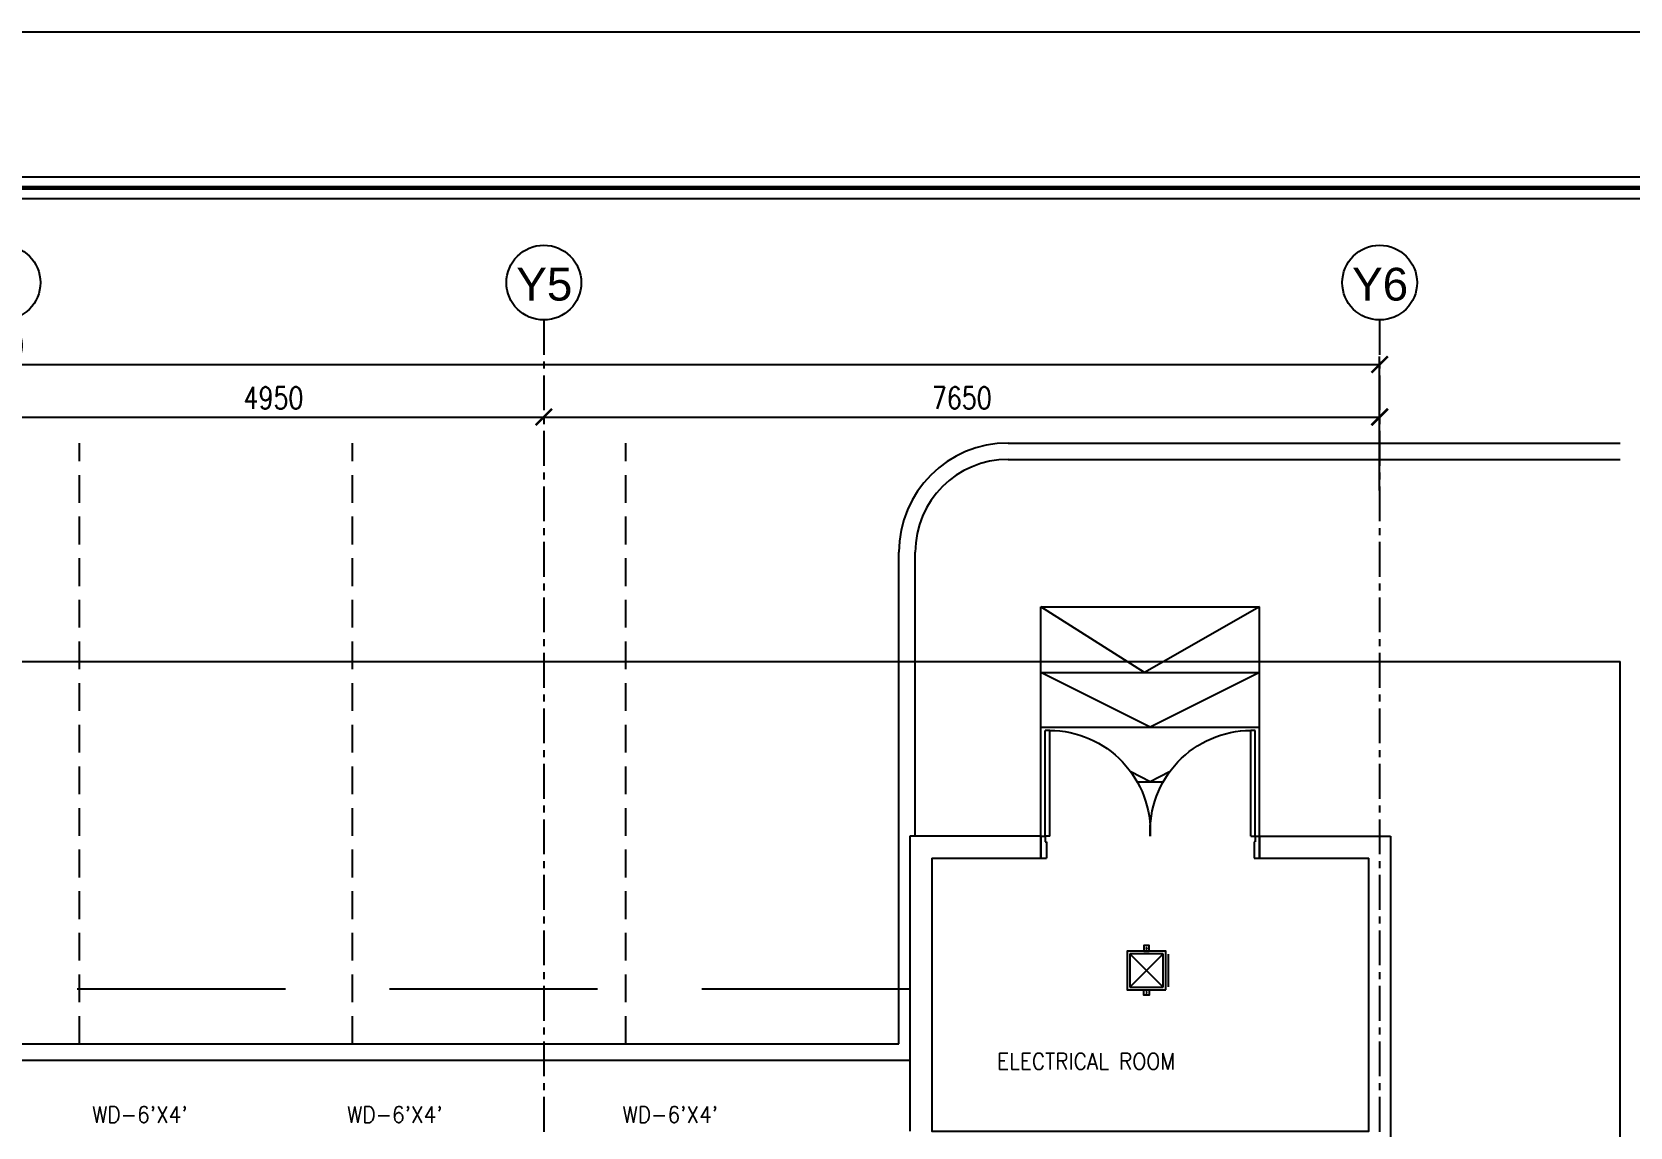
# Model space of a CAD drawing. Header units: millimetres. Extents: x -1288794 to 2153086, y -2701644 to -1335282.
# Drawn here: x 1111230 to 1125857, y -1473830 to -1463806 of the extents above; entities that cross this region are included whole.
import ezdxf
from ezdxf.enums import TextEntityAlignment as Align

# ---------------------------------------------------------------- set-up
doc = ezdxf.new("R2010")
doc.units = ezdxf.units.MM
doc.header["$LTSCALE"] = 100
doc.header["$PDMODE"] = 34
for name, pattern in [('CENTER', [50.8, 31.75, -6.35, 6.35, -6.35]), ('DASHED', [19.05, 12.7, -6.35]), ('DASHED2', [9.525, 6.35, -3.175]), ('HIDDEN', [9.525, 6.35, -3.175])]:
    doc.linetypes.add(name, pattern=pattern)
for name, color, linetype in [('A-ANNO-DIMS', 1, 'Continuous'), ('A-ANNO-SYMB', 33, 'Continuous'), ('A-ANNO-TEXT', 8, 'Continuous'), ('A-AREA', 8, 'CENTER'), ('A-CAR', 8, 'Continuous'), ('A-DOOR', 4, 'Continuous'), ('A-FLOR-OVHD', 4, 'DASHED2'), ('A-GRID', 253, 'CENTER'), ('A-WALL-FULL', 8, 'Continuous'), ('L-WALK', 8, 'Continuous'), ('LOGO LINE', 7, 'Continuous'), ('LOGO1LINE', 7, 'Continuous'), ('RET', 1, 'Continuous'), ('sduct', 5, 'Continuous'), ('SUPPORT', 30, 'Continuous')]:
    doc.layers.add(name, color=color, linetype=linetype)
doc.styles.add('ROMANS', font='romans.shx', dxfattribs={"width": 0.8})
doc.styles.add('SANSSERIF', font='sas_____.pfb')
doc.dimstyles.new('100 of DIM2', dxfattribs={"dimscale": 0, "dimtxt": 200, "dimasz": 150, "dimexe": 75, "dimexo": 200, "dimgap": 75, "dimtad": 1, "dimdec": 0, "dimrnd": 5, "dimzin": 0, "dimdsep": 46, "dimtxsty": 'ROMANS', "dimblk": 'ARCHTICK', "dimcen": 100, "dimclrd": 94, "dimclre": 94, "dimclrt": 2, "dimadec": 0, "dimazin": 0, "dimtfac": 1, "dimtdec": 0, "dimtofl": 0, "dimtmove": 2, "dimatfit": 3, "dimldrblk": 'OPEN90', "dimfxl": 75, "dimtolj": 1, "dimtzin": 0, "dimarcsym": 0})

# ---------------------------------------------------------------- blocks, each defined once
blk = doc.blocks.new('_ArchTick')
at = {"color": 0, "linetype": 'ByBlock', "const_width": 0.15}
blk.add_lwpolyline([(-0.5, -0.5), (0.5, 0.5)], dxfattribs=at)
blk = doc.blocks.new('*D602')
at = {"layer": 'A-ANNO-DIMS', "color": 94, "lineweight": -2, "ltscale": 3, "transparency": 16777216}
for p, q in [((1115915, -1467131), (1115915, -1467256)), ((1123565, -1467131), (1123565, -1467256)), ((1115915, -1467331), (1123565, -1467331))]:
    blk.add_line(p, q, dxfattribs=at)
at = {"layer": 'Defpoints', "color": 0, "ltscale": 3, "transparency": 16777216}
for p in [(1115915, -1467331), (1123565, -1467331), (1123565, -1467331)]:
    blk.add_point(p, dxfattribs=at)
at = {"layer": 'A-ANNO-DIMS', "color": 94, "lineweight": -2, "ltscale": 3, "transparency": 16777216, "xscale": 150, "yscale": 150, "zscale": 150, "rotation": 180}
blk.add_blockref('_ArchTick', (1115915, -1467331), dxfattribs=at)
at = {"layer": 'A-ANNO-DIMS', "color": 94, "lineweight": -2, "ltscale": 3, "transparency": 16777216, "xscale": 150, "yscale": 150, "zscale": 150}
blk.add_blockref('_ArchTick', (1123565, -1467331), dxfattribs=at)
at = {"layer": 'A-ANNO-DIMS', "color": 2, "ltscale": 3, "transparency": 16777216, "insert": (1119740, -1467156), "char_height": 200, "attachment_point": 5, "style": 'ROMANS'}
blk.add_mtext('\\A1;7650', dxfattribs=at)
blk = doc.blocks.new('_Open90')
at = {"color": 0, "linetype": 'ByBlock', "lineweight": -2}
for p, q in [((0, 0), (-1, 0)), ((-0.5, 0.5), (0, 0)), ((0, 0), (-0.5, -0.5))]:
    blk.add_line(p, q, dxfattribs=at)
blk = doc.blocks.new('*D605')
at = {"layer": 'A-ANNO-DIMS', "color": 94, "lineweight": -2, "ltscale": 3, "transparency": 16777216}
for p, q in [((1110965, -1467131), (1110965, -1467256)), ((1115915, -1467131), (1115915, -1467256)), ((1110965, -1467331), (1115915, -1467331))]:
    blk.add_line(p, q, dxfattribs=at)
at = {"layer": 'Defpoints', "color": 0, "ltscale": 3, "transparency": 16777216}
for p in [(1110965, -1467331), (1115915, -1467331), (1115915, -1467331)]:
    blk.add_point(p, dxfattribs=at)
at = {"layer": 'A-ANNO-DIMS', "color": 94, "lineweight": -2, "ltscale": 3, "transparency": 16777216, "xscale": 150, "yscale": 150, "zscale": 150, "rotation": 180}
blk.add_blockref('_ArchTick', (1110965, -1467331), dxfattribs=at)
at = {"layer": 'A-ANNO-DIMS', "color": 94, "lineweight": -2, "ltscale": 3, "transparency": 16777216, "xscale": 150, "yscale": 150, "zscale": 150}
blk.add_blockref('_ArchTick', (1115915, -1467331), dxfattribs=at)
at = {"layer": 'A-ANNO-DIMS', "color": 2, "ltscale": 3, "transparency": 16777216, "insert": (1113440, -1467156), "char_height": 200, "attachment_point": 5, "style": 'ROMANS'}
blk.add_mtext('\\A1;4950', dxfattribs=at)
blk = doc.blocks.new('*D606')
at = {"layer": 'A-ANNO-DIMS', "color": 94, "lineweight": -2, "ltscale": 3, "transparency": 16777216}
for p, q in [((1098065, -1468002), (1098065, -1466776)), ((1098065, -1466851), (1123565, -1466851)), ((1123565, -1468002), (1123565, -1466776))]:
    blk.add_line(p, q, dxfattribs=at)
at = {"layer": 'Defpoints', "color": 0, "ltscale": 3, "transparency": 16777216}
for p in [(1123565, -1466851), (1098065, -1468202), (1123565, -1468202)]:
    blk.add_point(p, dxfattribs=at)
at = {"layer": 'A-ANNO-DIMS', "color": 94, "lineweight": -2, "ltscale": 3, "transparency": 16777216, "xscale": 150, "yscale": 150, "zscale": 150, "rotation": 180}
blk.add_blockref('_ArchTick', (1098065, -1466851), dxfattribs=at)
at = {"layer": 'A-ANNO-DIMS', "color": 94, "lineweight": -2, "ltscale": 3, "transparency": 16777216, "xscale": 150, "yscale": 150, "zscale": 150}
blk.add_blockref('_ArchTick', (1123565, -1466851), dxfattribs=at)
at = {"layer": 'A-ANNO-DIMS', "color": 2, "ltscale": 3, "transparency": 16777216, "insert": (1110815, -1466676), "char_height": 200, "attachment_point": 5, "style": 'ROMANS'}
blk.add_mtext('\\A1;25500', dxfattribs=at)
blk = doc.blocks.new('D-200-DOUBLE')
for p, q in [((40, 200), (40, 1170)), ((40, 1170), (80, 1170)), ((80, 200), (80, 1170)), ((1920, 200), (1920, 1170)), ((1920, 1170), (1960, 1170)), ((1960, 200), (1960, 1170)), ((80, 200), (0, 200)), ((0, 200), (0, 0)), ((40, 200), (40, 148)), ((40, 148), (50, 148)), ((50, 148), (50, 0)), ((1920, 200), (1960, 200)), ((1950, 148), (1950, 0)), ((1960, 148), (1950, 148)), ((2000, 200), (1960, 200)), ((1960, 200), (1960, 148)), ((2000, 200), (2000, 0)), ((50, 0), (0, 0)), ((2000, 0), (1950, 0))]:
    blk.add_line(p, q)
at = {"linetype": 'Continuous'}
for centre, start, end in [((73, 242), 357.4314, 89.5378), ((1927, 242), 90.4622, 182.5686)]:
    blk.add_arc(centre, 928, start, end, dxfattribs=at)
blk = doc.blocks.new('A$C36FC6C1E')
at = {"layer": 'RET', "color": 0, "linetype": 'HIDDEN', "ltscale": 0.8}
blk.add_line((377.4, 377.4), (77.4, 77.4), dxfattribs=at)
blk.add_lwpolyline([(379.8, 379.8), (379.8, 75), (75, 75), (75, 379.8)], close=True, dxfattribs=at)
at = {"layer": 'sduct'}
blk.add_lwpolyline([(404.8, 404.8), (404.8, 50), (50, 50), (50, 404.8)], close=True, dxfattribs=at)
blk.add_lwpolyline([(427.4, 377.4), (427.4, 77.4)], dxfattribs=at)
at = {"layer": 'SUPPORT', "ltscale": 0.5}
for points in [[(202.4, 404.8), (252.4, 404.8), (252.4, 454.8), (202.4, 454.8)], [(202.4, 50), (252.4, 50), (252.4, 0), (202.4, 0)]]:
    blk.add_lwpolyline(points, close=True, dxfattribs=at)
for centre in [(227.4, 429.8), (227.4, 25)]:
    blk.add_circle(centre, 6, dxfattribs=at)

msp = doc.modelspace()

# ---------------------------------------------------------------- linework, layer by layer
at = {"layer": 'A-ANNO-SYMB', "ltscale": 3}
for centre in [(1110964.9, -1466100.5), (1115914.9, -1466100.5), (1123564.9, -1466100.5)]:
    msp.add_circle(centre, 342.2, dxfattribs=at)
at = {"layer": 'A-AREA', "ltscale": 15}
for p in [(1093664.9, -1469568.6), (1125764.9, -1512568.6)]:
    msp.add_line(p, (1125764.9, -1469568.6), dxfattribs=at)
at = {"layer": 'A-CAR', "ltscale": 3}
for p, q in [((1120464.9, -1471168.6), (1120464.9, -1469068.6)), ((1120464.9, -1469068.6), (1122464.9, -1469068.6)), ((1121414, -1469668.6), (1120464.9, -1469068.6)), ((1122464.9, -1469068.6), (1121414, -1469668.6)), ((1122464.9, -1471168.6), (1122464.9, -1469068.6)), ((1120464.9, -1469668.6), (1122464.9, -1469668.6)), ((1121464.9, -1470168.6), (1120464.9, -1469668.6)), ((1122464.9, -1469668.6), (1121464.9, -1470168.6)), ((1120464.9, -1470168.6), (1122464.9, -1470168.6)), ((1121464.9, -1470668.6), (1121287.5, -1470579.9)), ((1121344.8, -1470668.6), (1121585, -1470668.6)), ((1121642.3, -1470579.9), (1121464.9, -1470668.6))]:
    msp.add_line(p, q, dxfattribs=at)
at = {"layer": 'A-FLOR-OVHD', "ltscale": 3}
msp.add_lwpolyline([(1119264.9, -1472568.6), (1110864.9, -1472568.6), (1110864.9, -1473868.6), (1109564.9, -1473868.6), (1109564.9, -1472568.6), (1105264.9, -1472568.6), (1105264.9, -1472968.6), (1103564.9, -1472968.6), (1103564.9, -1472568.6), (1096664.9, -1472568.6), (1096664.9, -1482218.6), (1095664.9, -1482218.6), (1095664.9, -1486718.6)], dxfattribs=at)
at = {"layer": 'A-GRID', "ltscale": 0.1}
for p, q in [((1115914.9, -1466442.6), (1115914.9, -1514577)), ((1123564.9, -1466442.6), (1123564.9, -1514577))]:
    msp.add_line(p, q, dxfattribs=at)
at = {"layer": 'A-WALL-FULL', "ltscale": 3}
for p, q in [((1120464.9, -1471168.6), (1119264.9, -1471168.6)), ((1119264.9, -1471168.6), (1119264.9, -1473868.6)), ((1120464.9, -1471368.6), (1120464.9, -1471168.6)), ((1122464.9, -1471168.6), (1123664.9, -1471168.6)), ((1122464.9, -1471368.6), (1122464.9, -1471168.6)), ((1123664.9, -1471168.6), (1123664.9, -1474068.6)), ((1119464.9, -1471368.6), (1120464.9, -1471368.6)), ((1122464.9, -1471368.6), (1123464.9, -1471368.6))]:
    msp.add_line(p, q, dxfattribs=at)
msp.add_lwpolyline([(1119464.9, -1471368.6), (1119464.9, -1473868.6), (1123464.9, -1473868.6), (1123464.9, -1473868.6), (1123464.9, -1471368.6)], dxfattribs=at)
at = {"layer": 'L-WALK', "linetype": 'DASHED', "ltscale": 0.2}
for p, q in [((1111664.9, -1473068.6), (1111664.9, -1467568.6)), ((1114164.9, -1473068.6), (1114164.9, -1467568.6)), ((1116664.9, -1473068.6), (1116664.9, -1467568.6))]:
    msp.add_line(p, q, dxfattribs=at)
at = {"layer": 'L-WALK', "ltscale": 15}
for p, q in [((1120164.9, -1467568.6), (1125764.9, -1467568.6)), ((1120164.9, -1467718.6), (1125764.9, -1467718.6))]:
    msp.add_line(p, q, dxfattribs=at)
at = {"layer": 'L-WALK', "ltscale": 3}
for p, q in [((1119164.9, -1473068.6), (1119164.9, -1468568.6)), ((1119314.9, -1471168.6), (1119314.9, -1468568.6)), ((1096664.9, -1473068.6), (1119164.9, -1473068.6)), ((1096514.9, -1473218.6), (1119264.9, -1473218.6))]:
    msp.add_line(p, q, dxfattribs=at)
at = {"layer": 'L-WALK', "ltscale": 15}
for radius in [1000, 850]:
    msp.add_arc((1120164.9, -1468568.6), radius, 90, 180, dxfattribs=at)
at = {"layer": 'LOGO LINE'}
msp.add_lwpolyline([(1152201.1, -1519493.9), (1073443, -1519493.9), (1073443, -1463806.4), (1152201.1, -1463806.4)], close=True, dxfattribs=at)
at = {"layer": 'LOGO1LINE'}
for points in [[(1150875.2, -1518168), (1074768.9, -1518168), (1074768.9, -1465132.3), (1150875.2, -1465132.3)], [(1140566.5, -1517969.1), (1074967.8, -1517969.1), (1074967.8, -1465331.1), (1140566.5, -1465331.1)]]:
    msp.add_lwpolyline(points, close=True, dxfattribs=at)
at = {"layer": 'LOGO1LINE', "const_width": 39.8}
msp.add_lwpolyline([(1150775.7, -1518068.5), (1074868.4, -1518068.5), (1074868.4, -1465231.7), (1150775.7, -1465231.7)], close=True, dxfattribs=at)
at = {"layer": 'RET', "color": 0, "linetype": 'HIDDEN', "ltscale": 0.8}
msp.add_line((1121583.6, -1472243.5), (1121278.8, -1472548.3), dxfattribs=at)

# ---------------------------------------------------------------- block references
at = {"layer": 'A-DOOR', "ltscale": 3, "xscale": -1}
msp.add_blockref('D-200-DOUBLE', (1122464.9, -1471368.6), dxfattribs=at)
at = {"layer": 'RET', "color": 0, "xscale": -1, "rotation": 180}
msp.add_blockref('A$C36FC6C1E', (1121203.8, -1472168.5), dxfattribs=at)

# ---------------------------------------------------------------- texts
at = {"layer": 'A-ANNO-TEXT', "style": 'SANSSERIF'}
for s, p in [('Y5', (1115919.5, -1466265)), ('Y6', (1123569.5, -1466265))]:
    msp.add_text(s, height=300, dxfattribs=at).set_placement(p, align=Align.CENTER)
at = {"layer": 'A-ANNO-TEXT', "style": 'ROMANS', "width": 0.9}
for s, p in [('ELECTRICAL ROOM', (1120063.8, -1473302.9)), ("WD-6'X4'", (1111782, -1473790.5)), ("WD-6'X4'", (1114115.5, -1473790.5)), ("WD-6'X4'", (1116636.2, -1473790.5))]:
    msp.add_text(s, height=150, dxfattribs=at).set_placement(p)

# ---------------------------------------------------------------- dimensions: what is measured, and where the dimension line sits
at = {"layer": 'A-ANNO-DIMS', "ltscale": 3}
for base, p1, p2, picture, middle in [((1123564.9, -1466851.3), (1098064.9, -1468201.9), (1123564.9, -1468201.9), '*D606', (1110814.9, -1466676.3)), ((1115914.9, -1467331.4), (1110964.9, -1467331.4), (1115914.9, -1467331.4), '*D605', (1113439.9, -1467156.4)), ((1123564.9, -1467331.4), (1115914.9, -1467331.4), (1123564.9, -1467331.4), '*D602', (1119739.9, -1467156.4))]:
    dim = msp.add_linear_dim(base=base, p1=p1, p2=p2, dimstyle='100 of DIM2', override={"dimscale": 1}, dxfattribs=at)
    dim.commit()
    dim.dimension.update_dxf_attribs({"geometry": picture, "text_midpoint": middle})

doc.saveas('drawing.dxf')
